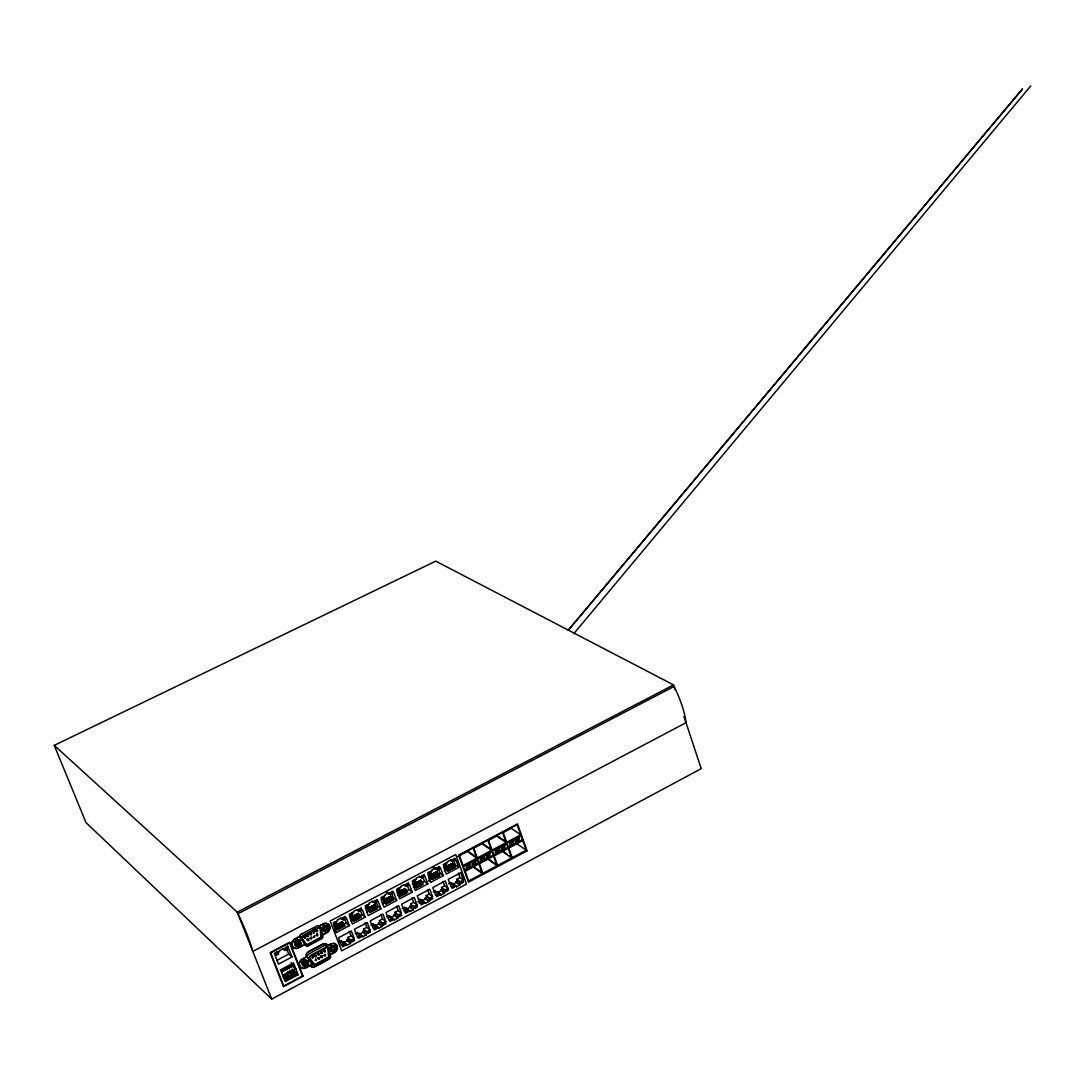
<?xml version="1.0" encoding="UTF-8"?>
<svg xmlns="http://www.w3.org/2000/svg" width="1085" height="1085" viewBox="0 0 1085 1085"><rect width="100%" height="100%" fill="white"/><g stroke="black" fill="none" stroke-linecap="round" stroke-linejoin="round"><path stroke-width="1.5" d="M308.384 939.04C303.841 941.441 313.185 940.966 306.675 939.027M311.965 957.852C315.328 955.017 311.124 961.066 312.914 956.509M313.09 932.897C316.359 930.184 312.371 936.097 313.931 931.391M314.392 935.853C311.883 939.461 317.512 934.714 313.117 936.952M314.175 955.37L315.545 956.021L315.192 954.474M315.355 930.401L316.739 931.066L316.372 929.519M315.192 960.334C318.149 958.001 314.962 963.209 315.681 958.57M319.221 957.607L318.19 958.72L317.539 957.58M299.745 936.436L294.211 939.583A5.411 4.638 -48.7 0 0 292.218 945.889A5.411 4.638 -48.7 0 0 297.602 948.276L304.519 944.587L306.092 944.832M329.433 948.29L331.115 945.428L334.94 945.794L336.309 948.344L334.614 951.206L331.562 951.518L329.433 948.29L331.562 951.518M330.193 948.955L331.874 946.093L334.94 945.794M322.014 928.299L323.71 925.437L327.534 925.803L328.918 928.367L327.222 931.242L324.157 931.54L322.014 928.299L324.157 931.54M322.774 928.963L324.469 926.088L327.534 925.803M573.68 633.816L1030.75 85.891M1022.355 88.997L568.133 630.399L1022.504 88.984M320.631 955.777L322.177 956.021L320.59 956.875M302.376 965.216L306.133 966.518L308.588 964.05L308.031 960.957L304.275 959.655L301.82 962.124L302.376 965.216L305.387 965.84L307.014 964.199M298.633 946.5L301.101 944.031L299.799 940.261L296.775 939.624L294.306 942.092L294.862 945.198L298.633 946.5L294.862 945.198M303.122 965.894L302.566 962.802L305.034 960.334L308.031 960.957M295.608 945.862L295.052 942.756L297.521 940.288L300.545 940.926M301.494 934.077L317.173 925.79A2.726 2.333 -49.5 0 1 319.193 926.047L323.967 923.538A5.33 4.571 -49.7 0 1 329.46 925.844A5.33 4.571 -49.7 0 1 327.304 932.205L321.119 935.487M320.523 951.545L321.906 951.965L320.658 953.05M309.727 932.951L311.11 933.371L309.673 934.375M283.605 978.046L285.721 980.013L296.937 974.004L292.245 968.986M298.158 974.737L285.274 981.627L283.036 975.944L295.934 969.054L298.158 974.737L293.899 970.831M329.786 954.786L334.912 952.345A5.33 4.543 -49.7 0 0 337.055 945.998A5.33 4.543 -49.7 0 0 331.59 943.719L327.575 945.564A4.014 3.431 -49.5 0 0 322.489 944.248L308.547 951.667A4.326 3.689 -49 0 0 306.119 956.997L301.522 959.452A5.411 4.611 -48.7 0 0 299.528 965.731A5.411 4.611 -48.7 0 0 304.885 968.091L310.635 965.026A3.092 2.631 -49 0 0 314.433 966.776L328.335 959.343A3.608 3.079 -49.4 0 0 329.84 954.909L334.695 952.155A5.33 4.543 -49.7 0 0 337.109 946.893A5.33 4.543 -49.7 0 0 333.637 943.285M310.635 965.026L310.839 965.216A3.092 2.631 -49 0 0 314.636 966.966L328.335 959.343M675.087 689.626L673.527 684.906L435.75 561.135L54.25 745.354L86.013 822.606L271.725 999.109L701.208 768.655L683.943 716.412M464.8 871.16L473.019 866.779L482.418 873.601L468.652 880.952L465.112 871.255L478.905 863.918L482.418 873.601M479.15 863.511L487.613 859.008L497.093 865.749L482.906 873.33L473.508 866.522M493.716 855.753L502.138 851.264L511.7 857.937L497.567 865.491L488.101 858.737M508.228 848.022L516.609 843.547L526.239 850.165L512.174 857.679L509.448 855.767M327.575 945.564L331.59 943.719M310.839 965.216L305.102 968.281A5.411 4.611 -48.7 0 1 299.731 965.921A5.411 4.611 -48.7 0 1 301.725 959.642L306.119 956.997M293.208 964.484L281.964 970.478L282.439 971.658L293.669 965.664L291.092 962.544M283.687 970.627L282.344 970.75L282.995 971.36M285.463 969.678L286.413 968.579L287.064 969.19M289.736 967.4L288.501 967.467L289.166 968.078M291.987 966.192L290.766 966.26L291.417 966.871M339.279 942.038L341.395 940.912L345.152 945.184L346.644 944.384L346.983 945.266L350.469 943.408L346.956 939.813L348.448 939.027L351.621 941.726L350.13 942.526M347.851 937.467L351.025 935.772L354.198 938.471L351.011 940.166L347.851 937.467L348.448 939.027M355.148 933.575L357.25 932.449L361.034 936.694L362.512 935.907L362.851 936.775L366.31 934.931L362.783 931.378L364.262 930.591L367.462 933.263L365.984 934.049M363.665 929.031L366.825 927.336L370.026 930.008L366.866 931.703L363.665 929.031L364.262 930.591M370.921 925.152L373.023 924.04L376.834 928.245L378.312 927.458L378.651 928.34L382.096 926.495L378.529 922.969L380.008 922.182L383.236 924.827L381.757 925.614M379.411 920.622L382.557 918.954L385.799 921.585L382.652 923.267L379.411 920.622L380.008 922.182M386.64 916.771L388.728 915.659L394.37 919.931L397.788 918.1L394.208 914.601L395.672 913.828L398.927 916.445L397.463 917.232M395.089 912.268L398.209 910.6L401.477 913.217L398.344 914.886L395.089 912.268L395.672 913.828M402.182 908.484L404.271 907.372L408.123 911.536L409.587 910.749L409.913 911.617L413.331 909.8L409.71 906.328L411.174 905.555L414.47 908.145L413.005 908.918M410.591 903.995L413.697 902.34L417.006 904.917L413.887 906.585L410.591 903.995L411.174 905.555M426.12 895.708L429.212 894.067L432.535 896.617L429.443 898.285L426.12 895.708L430.013 899.831L428.561 900.618L425.239 898.041L426.69 897.268M433.24 891.911L435.288 890.812L439.208 894.922L440.659 894.148L440.985 895.016L444.362 893.213L440.686 889.795L442.137 889.022L445.487 891.558L444.036 892.345M441.568 887.476L444.647 885.835L447.996 888.357L444.918 890.012L441.568 887.476L442.137 889.022M448.647 883.692L450.695 882.593L456.405 886.77L459.769 884.98L456.066 881.59L457.504 880.817L460.894 883.339L459.443 884.099M456.934 879.27L459.999 877.629L463.39 880.138L460.325 881.779L456.934 879.27L457.504 880.817M341.395 940.912L342.006 942.472L343.484 941.672L346.644 944.384M373.023 924.04L373.62 925.586L375.098 924.8L378.312 927.458M394.37 919.931L390.776 916.432L389.312 917.218L388.728 915.659M404.271 907.372L404.841 908.932L406.305 908.145L409.587 910.749M425.483 903.303L419.814 899.072L420.397 900.631L421.848 899.845L425.483 903.303L428.887 901.486L428.561 900.618M435.872 892.372L437.309 891.599L440.659 894.148M343.484 941.672L343.823 942.553L347.295 940.695L350.469 943.408M366.31 934.931L363.122 932.246L359.664 934.09L362.851 936.775M375.098 924.8L375.424 925.681L378.868 923.85L382.096 926.495M397.788 918.1L394.533 915.482L391.115 917.3L390.776 916.432M406.305 908.145L406.631 909.013L410.035 907.196L413.331 909.8M428.887 901.486L425.564 898.909L422.173 900.726L421.848 899.845M437.309 891.599L437.635 892.467L441.012 890.663L444.362 893.213M453.028 884.248L456.392 882.458L459.769 884.98M295.744 968.593L282.846 975.483L280.622 969.827L293.533 962.938L295.744 968.593L292.57 965.677M344.555 943.611L341.368 945.32L338.479 937.806L351.323 930.957L354.198 938.471M360.437 935.134L357.263 936.83L354.402 929.316L367.178 922.508L370.026 930.008M376.251 926.685L373.091 928.38L370.243 920.88L382.964 914.099L385.799 921.585M407.54 909.976L404.42 911.644L401.613 904.158L414.212 897.444L417.006 904.917M417.806 901.594L420.017 903.317L423.123 901.649L423.706 903.208L425.157 902.422M438.638 893.362L435.533 895.016L432.779 887.557L445.257 880.911L447.996 888.357M394.031 919.063L392.567 919.849L391.97 918.29L388.837 919.958L386.016 912.471L398.67 905.731L401.477 913.217M456.405 886.77L456.08 885.903L454.642 886.676L454.072 885.116L450.994 886.77L448.254 879.325L460.677 872.706L463.39 880.138M282.493 975.144L285.653 978.087L286.982 977.965L284.88 975.998M285.396 973.584L288.569 976.527L289.898 976.405L286.725 973.476M288.651 971.943L291.838 974.872L293.031 974.737L289.858 971.807M290.902 970.736L294.089 973.665L295.283 973.53L291.946 970.193M283.171 976.92L285.274 978.873L296.503 972.879M334.614 925.803L337.245 929.886M335.645 925.261L338.262 929.343M336.662 924.718L339.293 928.801M337.693 924.176L340.31 928.258M338.71 923.633L341.951 927.39L339.768 926.373L338.71 923.633L341.341 927.716M339.836 923.037L342.467 927.119M340.853 922.494L343.484 926.576M341.978 921.897L344.61 925.98M350.726 917.259L353.357 921.328M351.743 916.716L354.375 920.785M352.761 916.174L355.907 919.971L352.761 916.174L353.805 918.914M353.778 915.631L356.423 919.7M354.795 915.089L358.05 918.832L355.853 917.829L354.795 915.089L357.44 919.158M355.921 914.506L358.552 918.561M356.938 913.963L359.569 918.019M358.064 913.367L360.695 917.422M367.123 908.552L369.768 912.607M368.14 908.023L370.785 912.065M369.158 907.48L371.789 911.522M370.161 906.938L372.806 910.993M371.178 906.409L374.433 910.125L372.209 909.135L371.178 906.409L373.823 910.451M372.291 905.812L374.935 909.854M373.308 905.283L375.952 909.325M374.42 904.687L377.065 908.728M383.073 900.089L385.731 904.117M384.09 899.56L386.735 903.588M385.094 899.017L387.752 903.046M386.111 898.489L388.755 902.517M387.114 897.946L390.369 901.662L388.145 900.686L387.114 897.946L389.759 901.974M388.227 897.363L390.871 901.391M389.23 896.834L391.875 900.848M390.342 896.237L392.987 900.265M397.503 892.44L400.162 896.454M398.507 891.897L401.165 895.912M399.511 891.368L402.169 895.383M400.514 890.839L403.172 894.854M401.518 890.297L404.786 893.999L402.549 893.036L401.518 890.297L404.176 894.311M402.63 889.714L405.288 893.728M403.634 889.185L406.292 893.199M404.732 888.601L407.39 892.602M413.317 884.044L415.975 888.045M414.321 883.516L416.979 887.516M415.311 882.987L417.983 886.987M416.816 882.186L419.475 886.187L416.816 882.186L417.82 884.912M417.318 881.929L420.573 885.604L418.322 884.655L417.318 881.929L419.976 885.916M418.403 881.346L421.075 885.333M419.407 880.817L422.079 884.804M420.505 880.233L423.177 884.221M429.402 875.514L432.576 879.23L430.406 878.24L429.402 875.514L432.074 879.487M430.392 874.985L433.566 878.701L431.41 877.711L430.392 874.985L433.064 878.959M431.396 874.456L434.556 878.172L432.4 877.182L431.396 874.456L434.068 878.43M432.386 873.927L435.56 877.643L433.39 876.653L432.386 873.927L435.058 877.901M433.973 873.086L436.645 877.06L433.973 873.086L434.977 875.812L436.645 877.06M434.475 872.815L437.648 876.531L435.478 875.541L434.475 872.815L437.147 876.802M435.465 872.299L438.638 876.002L436.468 875.012L435.465 872.299L438.137 876.273M436.563 871.716L439.628 875.473L437.567 874.429L436.563 871.716L439.235 875.69M445.053 867.2L448.227 870.902L446.057 869.926L445.053 867.2L447.739 871.174M446.043 866.684L449.217 870.387L447.047 869.397L446.043 866.684L448.729 870.645M447.034 866.155L450.207 869.858L448.037 868.868L447.034 866.155L449.719 870.116M448.024 865.627L451.197 869.329L449.027 868.353L448.024 865.627L450.709 869.587M449.014 865.098L452.282 868.746L450.017 867.824L449.014 865.098L451.699 869.071M450.099 864.528L453.272 868.231L451.102 867.24L450.099 864.528L452.784 868.488M451.089 863.999L454.262 867.702L452.092 866.725L451.089 863.999L453.774 867.959M452.174 863.429L455.252 867.173L453.177 866.142L452.174 863.429L454.859 867.39M299.758 936.355L293.994 939.393A5.411 4.638 -48.7 0 0 292.001 945.7A5.411 4.638 -48.7 0 0 297.399 948.087L304.519 944.587M321.336 935.663L327.521 932.381A5.33 4.571 -49.7 0 0 329.677 926.02A5.33 4.571 -49.7 0 0 324.184 923.715L323.967 923.538M334.723 929.058L346.129 922.996L349.289 925.668L346.413 918.127L343.226 919.822L341.124 918.046M350.618 920.609L361.97 914.587L365.17 917.218L362.309 909.691L359.135 911.373L357.006 909.623M366.445 912.214L377.743 906.206L380.971 908.823L378.136 901.309L374.976 902.978L372.82 901.242M382.191 903.846L393.435 897.878L396.69 900.455L384.022 907.196L381.188 899.682L384.334 898.014L383.751 896.441L385.229 895.654L384.89 894.772L388.335 892.955L388.674 893.837L390.139 893.05L390.736 894.623L393.882 892.955L396.69 900.455M397.775 895.573L408.964 889.619L412.246 892.182L399.633 898.895L396.825 891.382L399.958 889.727L399.375 888.154L400.853 887.381L400.514 886.499L403.945 884.682L404.271 885.563L405.749 884.777L406.333 886.35L409.452 884.682L412.246 892.182M413.371 887.286L424.506 881.373L427.829 883.895L415.27 890.582L412.476 883.082L415.609 881.427L415.026 879.867L416.491 879.094L416.165 878.213L419.57 876.395L419.895 877.277L421.36 876.504L421.943 878.063L425.049 876.422L427.829 883.895M428.887 879.04L439.981 873.154L443.331 875.663L430.826 882.308L428.616 880.613M444.335 870.835L455.374 864.976L458.752 867.457L446.315 874.062L443.575 866.59L446.667 864.948L446.098 863.389L447.535 862.629L447.223 861.748L450.601 859.957L452.933 861.626L456.026 859.985L458.752 867.457M276.824 960.401L288.746 954.068L291.96 956.984L278.519 964.131L275.251 955.831L278.601 954.068L277.977 952.481L279.55 951.653L279.198 950.758L282.846 948.819L283.199 949.714L284.758 948.887L285.382 950.46L288.719 948.697L291.96 956.984M307.638 946.201L322.272 938.416L322.937 936.911L320.753 927.39A2.726 2.333 -49.5 0 0 318.732 927.146L303.041 935.433A3.106 2.658 -49 0 0 301.589 939.04L306.228 945.794L307.638 946.201L305.875 944.655M334.343 930.713L336.431 932.503L349.601 925.491M365.482 917.056L352.367 924.027L349.492 916.486L352.679 914.804L352.083 913.231L353.574 912.444L353.235 911.549L356.707 909.718L357.046 910.6L358.538 909.813L359.135 911.373M381.283 908.66L368.235 915.591L365.374 908.064L368.547 906.382L367.951 904.822L369.429 904.036L369.103 903.14L372.562 901.309L372.901 902.191L374.379 901.404L374.976 902.978M476.817 858.194L463.024 865.532L459.294 855.319L473.114 847.995L476.817 858.194L467.445 851.467L457.843 856.553M477.319 857.937L491.532 850.369L487.857 840.183L473.616 847.724L477.319 857.937L467.933 851.21M492.02 850.111L506.18 842.584L502.531 832.398L488.358 839.912L492.02 850.111L482.567 843.452M506.668 842.313L520.773 834.826L517.152 824.654L503.02 832.141L506.668 842.313L497.133 835.735M327.779 945.74A4.014 3.431 -49.5 0 0 322.693 944.425L308.547 951.667M313.022 929.791L316.006 928.204M324.184 923.715L319.193 926.061L319.777 926.943M473.589 848.212L482.079 843.71L491.532 850.369M488.209 840.468L496.659 835.992L506.18 842.584M502.748 832.751L511.157 828.303L520.773 834.826M433.227 867.376L435.451 869.031L436.902 868.271L437.472 869.831L440.578 868.19L443.331 875.663M54.25 745.354L237.249 912.159L673.527 684.906M323.886 951.491L324.754 949.958M316.359 935.392L317.376 934.51L316.874 933.629M323.398 930.876L327.222 931.242M323.94 955.505L325.134 954.203M304.383 935.867L304.749 937.426L303.352 936.992M313.348 964.633L311.951 964.24L307.34 957.54A3.106 2.645 -48.9 0 1 309.103 953.742L323.967 945.822A2.726 2.319 -49.5 0 1 327.453 946.812M502.626 851.006L506.722 853.868M455.252 867.173L453.571 865.938L452.567 863.212M454.262 867.702L452.581 866.454L451.591 863.741M453.272 868.231L451.591 866.983L450.601 864.27M452.282 868.746L450.601 867.512L449.61 864.786M451.197 869.329L449.515 868.081L448.525 865.369M450.207 869.858L448.525 868.61L447.535 865.898M449.217 870.387L447.535 869.139L446.545 866.413M448.227 870.902L446.545 869.655L445.555 866.942M434.136 867.335L437.472 869.831M456.08 885.903L452.703 883.38L451.265 884.153L450.695 882.593M439.628 875.473L437.96 874.225L436.957 871.499M438.638 876.002L436.97 874.754L435.967 872.028M437.648 876.531L435.98 875.283L434.963 872.557M434.38 876.124L436.048 877.372M434.556 878.172L432.888 876.911L431.884 874.184M432.576 879.23L430.908 877.968L429.904 875.242M419.732 876.382L421.943 878.063M437.635 892.467L440.985 895.016M422.58 884.546L419.909 880.545M420.573 885.604L417.915 881.603M417.332 885.184L418.973 886.459M416.83 885.441L418.484 886.716M417.481 887.245L414.809 883.258M416.477 887.774L413.819 883.787M404.135 884.655L406.333 886.35M420.397 900.631L423.706 903.208M407.797 892.399L405.139 888.384M406.794 892.928L404.135 888.913M405.79 893.457L403.132 889.456M404.786 893.999L402.128 889.985M403.674 894.582L401.016 890.568M402.671 895.111L400.012 891.097M400.663 896.183L398.005 892.168M387.481 892.046L390.736 894.623M386.504 892.114L388.674 893.837M406.631 909.013L408.828 910.749M404.841 908.932L408.123 911.536M393.394 900.048L390.736 896.02M392.39 900.591L389.732 896.563M391.373 901.12L388.728 897.092M390.369 901.662L387.711 897.634M389.257 902.245L386.613 898.217M388.254 902.788L385.595 898.746M387.236 903.317L384.592 899.289M386.233 903.859L383.588 899.818M377.471 908.511L374.827 904.47M376.454 909.054L373.81 905.012M375.437 909.583L372.792 905.541M374.433 910.125L371.789 906.084M371.707 909.406L373.321 910.722M372.304 911.264L369.659 907.209M369.687 910.491L371.287 911.793M370.27 912.336L367.625 908.281M375.424 925.681L378.651 928.34M373.62 925.586L376.834 928.245M361.102 917.205L358.47 913.15M360.084 917.747L357.453 913.692M359.067 918.29L356.436 914.235M358.05 918.832L355.419 914.777M356.924 919.429L354.293 915.36M355.907 919.971L353.276 915.903M353.873 921.057L351.242 916.988M362.512 935.907L359.325 933.222L357.847 934.009L357.25 932.449M345.016 925.763L342.385 921.68M343.999 926.305L341.368 922.223M342.969 926.848L340.351 922.765M341.951 927.39L339.32 923.308M340.826 927.987L338.195 923.905M339.808 928.529L337.177 924.447M338.778 929.072L336.147 924.99M337.76 929.614L335.129 925.532M328.918 928.367L326.775 925.139M343.823 942.553L345.939 944.357M323.71 925.437L324.469 926.088M342.006 942.472L345.152 945.184M336.309 948.344L334.18 945.13M331.115 945.428L331.874 946.093M306.228 945.794L299.84 937.494A3.106 2.658 -48.9 0 1 301.291 933.887M296.775 939.624L297.521 940.288M301.101 944.031L299.799 940.261M294.306 942.092L295.052 942.756M304.275 959.655L305.034 960.334M307.842 963.372L308.588 964.05M301.82 962.124L302.566 962.802M305.387 965.84L306.133 966.518M283.253 948.521L285.382 950.46M292.747 966.138L295.934 969.054M293.75 971.075L296.937 974.004M290.007 970.18L294.089 973.665M289.695 971.387L292.869 974.316M287.756 971.373L291.838 974.872M286.535 972.974L289.709 975.917M285.586 974.072L288.569 976.527M280.323 969.705L282.439 971.658M283.633 974.533L286.793 977.476M317.349 954.393L318.57 954.407L318.787 953.145M282.683 975.632L285.653 978.087M311.083 936.897L311.029 938.322L309.795 938.294M306.485 935.826L307.503 935.989L308.031 934.768M237.249 912.159L271.725 999.109M285.274 978.873L285.721 980.013M286.589 948.548L288.746 954.068M336.431 932.503L333.529 924.962L336.73 923.254L336.133 921.68L337.625 920.894L337.286 920.012L340.785 918.154L341.124 919.036L342.616 918.249L343.226 919.822M344.406 918.48L346.129 922.996M349.302 931.283L351.025 935.772M351.011 940.166L351.621 941.726M346.956 939.813L347.295 940.695M360.261 910.071L361.97 914.587M365.116 922.847L366.825 927.336M366.866 931.703L367.462 933.263M362.783 931.378L363.122 932.246M378.529 922.969L378.868 923.85M376.034 901.703L377.743 906.206M380.862 914.465L382.557 918.954M382.652 923.267L383.236 924.827M391.739 893.375L393.435 897.878M396.527 906.124L398.209 910.6M398.344 914.886L398.927 916.445M394.208 914.601L394.533 915.482M407.282 885.143L408.964 889.619M412.029 897.865L413.697 902.34M413.887 906.585L414.47 908.145M409.71 906.328L410.035 907.196M429.443 898.285L430.013 899.831M420.899 880.016L421.916 882.742M418.905 881.074L419.922 883.8M425.239 898.041L425.564 898.909M420.017 903.317L417.237 895.844L429.768 889.158L432.535 896.617M440.686 889.795L441.012 890.663M430.894 874.713L431.898 877.44M430.826 882.308L428.06 874.822L431.165 873.167L430.596 871.608L432.047 870.835L431.721 869.953L435.126 868.163L435.451 869.031M422.838 876.883L424.506 881.373M427.558 889.591L429.212 894.067M438.326 868.678L439.981 873.154M443.005 881.373L444.647 885.835M444.918 890.012L445.487 891.558M453.733 860.5L455.374 864.976M458.372 873.181L459.999 877.629M452.933 861.626L452.364 860.066L450.926 860.839L450.601 859.957M460.325 881.779L460.894 883.339M456.066 881.59L456.392 882.458M482.906 873.33L479.394 863.66L493.594 856.079L497.093 865.749M497.567 865.491L494.082 855.821L508.228 848.28L511.7 857.937M512.174 857.679L508.716 848.022L522.794 840.522L526.239 850.165M308.927 957.824L314.338 964.714L328.633 957.065L327.724 947.965A1.939 1.655 -49.5 0 0 326.002 946.974M301.182 937.915L306.607 944.845L320.957 937.223L320.048 928.082A1.939 1.655 -49.5 0 0 318.556 927.065M306.214 961.92A1.56 1.329 -48.7 0 1 305.875 963.982A1.56 1.329 -48.7 0 1 303.868 963.968A1.56 1.329 -48.7 0 1 304.207 961.893M333.746 946.73A1.79 1.519 -49.7 0 1 333.814 949.212A1.79 1.519 -49.7 0 1 331.359 949.348M331.21 947.72A1.79 1.519 -49.7 0 1 332.132 946.703M296.707 941.861A1.56 1.343 -48.7 0 1 298.958 942.431A1.56 1.343 -48.7 0 1 297.168 944.37A1.56 1.343 -48.7 0 1 296.436 942.16M326.463 927.173A1.56 1.329 -49.7 0 1 326.124 929.248A1.56 1.329 -49.7 0 1 324.13 929.208A1.56 1.329 -49.7 0 1 324.469 927.133M301.169 937.915A2.333 1.994 -48.9 0 1 301.277 936.83M304.112 937.426C305.617 940.478 306.404 934.402 304.112 937.426M307.082 935.853C308.588 938.905 309.361 932.829 307.082 935.853M310.12 934.239C311.626 937.291 312.399 931.228 310.12 934.239M310.391 938.322C311.897 941.36 312.67 935.297 310.391 938.322M314.935 956.048C316.427 959.072 317.2 953.023 314.935 956.048M316.115 931.066C317.607 934.117 318.393 928.055 316.115 931.066M316.386 935.134C317.891 938.186 318.664 932.123 316.386 935.134M317.959 954.434C319.451 957.458 320.224 951.409 317.959 954.434M318.23 958.489C319.722 961.513 320.495 955.478 318.23 958.489M320.916 952.847C322.421 955.871 323.194 949.836 320.916 952.847M321.201 956.902C322.693 959.927 323.466 953.891 321.201 956.902M323.927 951.247C325.419 954.271 326.192 948.236 323.927 951.247M324.198 955.302C325.69 958.326 326.463 952.291 324.198 955.302M466.564 865.857L466.252 868.57L468.422 867.417L466.564 865.857M470.239 863.891L469.941 866.603L468.083 865.043L470.239 863.891M472.409 862.738L472.097 865.45L474.267 864.297L472.409 862.738M475.854 860.907L475.555 863.619L473.697 862.06L475.854 860.907M480.641 858.371L480.329 861.07L482.486 859.917L480.641 858.371M484.303 856.418L483.991 859.117L482.147 857.557L484.303 856.418M486.46 855.265L486.148 857.977L488.304 856.824L486.46 855.265M489.891 853.447L489.579 856.146L487.735 854.587L489.891 853.447M495.669 850.369L495.357 853.068L497.513 851.915L495.669 850.369M499.317 848.416L499.019 851.128L497.174 849.569L499.317 848.416M501.46 847.277L501.161 849.975L503.304 848.836L501.46 847.277M504.878 845.459L504.579 848.158L502.735 846.598L504.878 845.459M510.126 842.665L509.814 845.364L511.957 844.225L510.126 842.665M513.761 840.739L513.449 843.438L511.618 841.879L513.761 840.739M515.89 839.6L515.578 842.299L517.721 841.16L515.89 839.6M519.295 837.796L518.983 840.482L517.165 838.922L519.295 837.796M322.191 936.925L307.394 945.55L301.969 938.62A2.333 1.994 -49 0 1 303.38 936.016L318.597 927.946A1.939 1.655 -49.5 0 1 320.848 928.774L322.191 936.925M329.881 956.78L315.138 965.433L309.727 958.543A2.333 1.994 -49 0 1 311.137 955.939L326.3 947.842A1.939 1.655 -49.5 0 1 328.538 948.656L329.881 956.78M330.613 956.767L329.962 958.272L315.111 966.22L313.701 965.813L309.089 959.099A3.106 2.645 -49 0 1 310.866 955.302L325.744 947.381A2.726 2.319 -49.5 0 1 329.23 948.358L330.613 956.767M527.066 850.871L468.517 882.186L458.63 855.088L517.464 823.908L527.066 850.871M466.496 884.072L341.639 950.867L330.152 921.029L455.7 854.546L466.496 884.072M302.525 975.985L283.755 986.034L270.68 952.847L289.559 942.838L302.525 975.985M303.108 976.161L283.483 986.672L270.084 952.657L289.831 942.2L303.108 976.161M478.553 862.941L464.76 870.292L463.376 866.508L477.169 859.171L478.553 862.941M493.255 855.116L479.041 862.683L477.671 858.9L491.885 851.332L493.255 855.116M507.889 847.317L493.743 854.858L492.373 851.074L506.532 843.547L507.889 847.317M522.455 839.559L508.377 847.059L507.02 843.289L521.112 835.789L522.455 839.559M344.27 944.479L342.087 945.645L342.575 946.92L344.759 945.74L344.27 944.479M353.927 939.325L351.54 940.587L352.028 941.861L354.415 940.587L353.927 939.325M360.152 935.989L357.982 937.155L358.457 938.416L360.64 937.264L360.152 935.989M369.754 930.862L367.395 932.123L367.869 933.398L370.243 932.123L369.754 930.862M375.966 927.539L373.796 928.706L374.271 929.967L376.441 928.814L375.966 927.539M385.528 922.44L383.168 923.701L383.642 924.962L386.002 923.701L385.528 922.44M391.699 919.144L389.542 920.297L390.017 921.558L392.173 920.405L391.699 919.144M401.206 914.058L398.86 915.306L399.334 916.581L401.681 915.32L401.206 914.058M407.268 910.817L405.112 911.97L405.587 913.231L407.743 912.092L407.268 910.817M416.735 905.758L414.389 907.019L414.863 908.281L417.21 907.033L416.735 905.758M422.852 902.503L420.709 903.642L421.183 904.904L423.313 903.764L422.852 902.503M432.264 897.458L429.945 898.705L430.406 899.967L432.739 898.733L432.264 897.458M438.354 894.216L436.224 895.356L436.699 896.617L438.828 895.478L438.354 894.216M447.739 889.198L445.42 890.446L445.881 891.707L448.2 890.459L447.739 889.198M453.788 885.97L451.672 887.096L452.133 888.357L454.262 887.232L453.788 885.97M463.132 880.979L460.827 882.213L461.288 883.475L463.593 882.241L463.132 880.979M277.014 951.965L274.302 953.403L274.803 954.691L277.516 953.254L277.014 951.965M287.742 946.215L285.07 947.625L285.599 948.968L288.271 947.544L287.742 946.215M335.509 921.667L333.312 922.833L333.8 924.108L335.997 922.942L335.509 921.667M345.193 916.527L342.806 917.788L343.294 919.076L345.681 917.802L345.193 916.527M351.459 913.204L349.275 914.37L349.763 915.645L351.947 914.479L351.459 913.204M361.102 908.091L358.728 909.352L359.203 910.627L361.59 909.366L361.102 908.091M367.34 904.795L365.157 905.948L365.645 907.223L367.815 906.07L367.34 904.795M376.929 899.696L374.569 900.957L375.044 902.232L377.417 900.97L376.929 899.696M383.141 896.413L380.971 897.566L381.445 898.841L383.615 897.688L383.141 896.413M392.689 891.355L390.329 892.602L390.803 893.877L393.163 892.629L392.689 891.355M398.765 888.127L396.608 889.266L397.083 890.541L399.239 889.402L398.765 888.127M408.272 883.095L405.926 884.329L406.4 885.604L408.747 884.356L408.272 883.095M414.416 879.84L412.273 880.966L412.748 882.241L414.89 881.101L414.416 879.84M423.882 874.822L421.536 876.056L422.011 877.331L424.344 876.083L423.882 874.822M429.986 871.58L427.856 872.706L428.317 873.981L430.46 872.842L429.986 871.58M439.411 866.59L437.079 867.824L437.553 869.085L439.873 867.851L439.411 866.59M445.487 863.362L443.372 864.487L443.833 865.762L445.962 864.623L445.487 863.362M454.859 858.398L452.553 859.618L453.015 860.893L455.334 859.659L454.859 858.398M686.018 722.705L252.819 951.423A55.471 9.887 63.5 0 0 237.9 913.787L674.043 686.466A51.917 17.021 62.8 0 1 686.018 722.705M298.212 944.818A1.56 1.343 -48.7 0 0 299.257 942.363A1.56 1.343 -48.7 0 0 296.775 942.987A1.56 1.343 -48.7 0 0 298.212 944.818M325.975 930.089A1.56 1.329 -49.7 0 0 327.019 927.648A1.56 1.329 -49.7 0 0 324.551 928.258A1.56 1.329 -49.7 0 0 325.975 930.089M333.393 950.284A1.79 1.533 -49.7 0 0 334.587 947.476A1.79 1.533 -49.7 0 0 331.752 948.195A1.79 1.533 -49.7 0 0 333.393 950.284M305.712 964.85A1.56 1.329 -48.7 0 0 306.757 962.409A1.56 1.329 -48.7 0 0 304.275 963.032A1.56 1.329 -48.7 0 0 305.712 964.85"/></g></svg>
